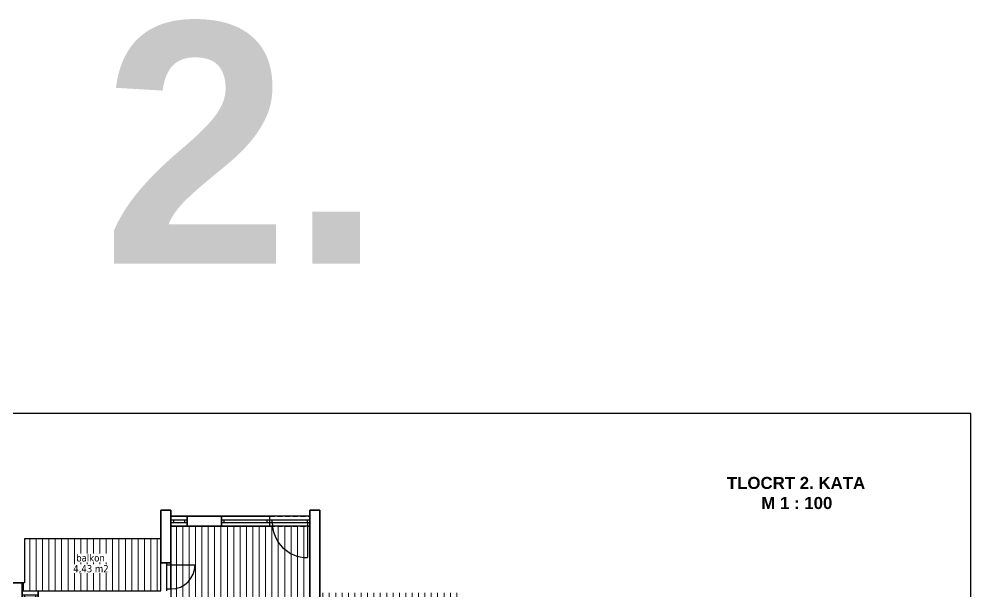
# Model space of a CAD drawing. Header units: centimetres. Extents: x 642232439 to 646206409, y 502891828 to 503284195.
# Drawn here: x 646190538 to 646192909, y 503270545 to 503271969 of the extents above; entities that cross this region are included whole.
import ezdxf

# ---------------------------------------------------------------- set-up
doc = ezdxf.new("R2010")
doc.units = ezdxf.units.CM
doc.linetypes.add('HIDDENX2', pattern=[19.05, 12.7, -6.35])
for name, color, linetype, lineweight in [('.ETAZA_12_ST10', 200, 'Continuous', 13), ('_POVRŠINA', 255, 'Continuous', 5), ('SASTAVNICA', 7, 'Continuous', 0), ('TP_01 - 0.35', 1, 'Continuous', 35), ('TP_07 - 0.20', 7, 'Continuous', 20)]:
    doc.layers.add(name, color=color, linetype=linetype, lineweight=lineweight)
doc.layers.add('_POLILINE_ET', color=4, linetype='Continuous', plot=False)
doc.layers.add('SAST_Linija sastavnice', color=3, linetype='Continuous', plot=False)
for name, color, linetype in [('TP_Hidden', 8, 'HIDDENX2'), ('TP_Kotiranje', 3, 'Continuous'), ('TP_Otvori', 8, 'Continuous'), ('TP_Otvori.block', 8, 'Continuous')]:
    doc.layers.add(name, color=color, linetype=linetype)
doc.styles.add('Kota', font='arialbd.ttf')
doc.styles.add('tahoma10', font='tahoma.ttf', dxfattribs={"height": 2})

# ---------------------------------------------------------------- blocks, each defined once
blk = doc.blocks.new('*U527')
at = {"layer": 'TP_01 - 0.35'}
for p, q in [((0, 0), (0, -30)), ((48, 0), (48, -30))]:
    blk.add_line(p, q, dxfattribs=at)
at = {"layer": 'TP_Otvori'}
for p, q in [((0, 0), (48, 0)), ((0, -11.3), (48, -11.3)), ((0, -18.8), (48, -18.8)), ((7.5, -11.3), (7.5, -18.8)), ((40.5, -11.3), (40.5, -18.8)), ((0, -30), (48, -30))]:
    blk.add_line(p, q, dxfattribs=at)
blk = doc.blocks.new('*U526')
at = {"layer": 'TP_Otvori'}
for p, q in [((5, 0), (5, 60)), ((5, 0), (0, 0)), ((65, 0), (5, 0)), ((5, -10), (5, 0)), ((65, -10), (65, 0)), ((65, 0), (70, 0)), ((70, -10), (0, -10))]:
    blk.add_line(p, q, dxfattribs=at)
blk.add_arc((5, 0), 60, 0, 90, dxfattribs=at)

msp = doc.modelspace()

# ---------------------------------------------------------------- hatches: boundary and pattern name
at = {"layer": '.ETAZA_12_ST10'}
h = msp.add_hatch(dxfattribs=at)
h.set_pattern_fill('ANSI31', color=256, scale=5, angle=45)
h.set_pattern_definition([(90, (643183442.702, 503085608.108), (-15.875, 3e-15), [])])
h.paths.add_polyline_path([(646191287.38, 503270410.48), (646191287.38, 503269970.48), (646191459.38, 503269970.48), (646191459.38, 503270111.48), (646191359.38, 503270111.48), (646191359.38, 503270136.48), (646191632.38, 503270136.48), (646191632.38, 503270410.48)])
h.paths.add_polyline_path([(646191287.38, 503270540.48), (646191287.38, 503270435.48), (646191632.38, 503270435.48), (646191632.38, 503270540.48)])
h.paths.add_polyline_path([(646190551.38, 503270675.28), (646190551.38, 503270565.28), (646190545.38, 503270565.28), (646190545.38, 503270545.28), (646190891.38, 503270545.28), (646190891.38, 503270675.28)], flags=17)
h.paths.add_polyline_path([(646190545.38, 503270520.28), (646190545.38, 503270211.28), (646190891.38, 503270211.28), (646190891.38, 503270520.28)])
edge = h.paths.add_edge_path()
edge.add_line((646190801.38, 503270201.28), (646190801.38, 503270026.28))
edge.add_line((646190801.38, 503270026.28), (646190891.38, 503270026.28))
edge.add_line((646190891.38, 503270026.28), (646190891.38, 503270086.28))
edge.add_line((646190891.38, 503270086.28), (646190916.38, 503270086.28))
edge.add_line((646190916.38, 503270086.28), (646190916.38, 503270066.28))
edge.add_line((646190916.38, 503270066.28), (646190976.38, 503270066.28))
edge.add_line((646190976.38, 503270066.28), (646190976.38, 503270026.28))
edge.add_line((646190976.38, 503270026.28), (646191262.38, 503270026.28))
edge.add_line((646191262.38, 503270026.28), (646191262.38, 503270201.28))
edge.add_line((646191262.38, 503270201.28), (646190801.38, 503270201.28))
edge.add_line((646190916.38, 503270706.28), (646190916.38, 503270211.28))
edge.add_line((646190916.38, 503270211.28), (646191262.38, 503270211.28))
edge.add_line((646191262.38, 503270211.28), (646191262.38, 503270706.28))
edge.add_line((646191262.38, 503270706.28), (646190916.38, 503270706.28))
edge.add_line((646190627.38, 503270201.28), (646190627.38, 503270168.28))
edge.add_line((646190627.38, 503270168.28), (646190545.38, 503270168.28))
edge.add_line((646190545.38, 503270168.28), (646190545.38, 503270026.28))
edge.add_line((646190545.38, 503270026.28), (646190791.38, 503270026.28))
edge.add_line((646190791.38, 503270026.28), (646190791.38, 503270201.28))
edge.add_line((646190791.38, 503270201.28), (646190627.38, 503270201.28))

# ---------------------------------------------------------------- linework, layer by layer
at = {"layer": '_POLILINE_ET'}
for points in [[(646190916.38, 503270706.28), (646190916.38, 503270211.28), (646191262.38, 503270211.28), (646191262.38, 503270706.28), (646190916.38, 503270706.28)], [(646190551.38, 503270675.28), (646190551.38, 503270565.28), (646190545.38, 503270565.28), (646190545.38, 503270545.28), (646190891.38, 503270545.28), (646190891.38, 503270675.28), (646190551.38, 503270675.28)]]:
    msp.add_lwpolyline(points, dxfattribs=at)
at = {"layer": 'SAST_Linija sastavnice'}
msp.add_lwpolyline([(646192908.92, 503270987.07), (646189010.92, 503270987.07), (646189010.92, 503268121.07), (646192908.92, 503268121.07)], close=True, dxfattribs=at)
at = {"layer": 'TP_01 - 0.35'}
for p, q in [((646190891.38, 503270615.28), (646190891.38, 503270746.28)), ((646190891.38, 503270746.28), (646190916.38, 503270746.28)), ((646190916.38, 503270615.28), (646190916.38, 503270746.28)), ((646191262.38, 503270746.28), (646191262.38, 503270211.28)), ((646191262.38, 503270746.28), (646191287.38, 503270746.28)), ((646191287.38, 503270746.28), (646191287.38, 503270435.48)), ((646190956.38, 503270731.28), (646191042.38, 503270731.28)), ((646190956.38, 503270706.28), (646190956.38, 503270731.28)), ((646191042.38, 503270731.28), (646191042.38, 503270706.28)), ((646190956.38, 503270706.28), (646191042.38, 503270706.28)), ((646190891.38, 503270615.28), (646190916.38, 503270615.28)), ((646190545.38, 503270565.28), (646190520.38, 503270565.28)), ((646190545.38, 503270565.28), (646190545.38, 503270211.28))]:
    msp.add_line(p, q, dxfattribs=at)
at = {"layer": 'TP_07 - 0.20'}
for p, q in [((646190551.38, 503270675.28), (646190891.38, 503270675.28)), ((646190551.38, 503270565.28), (646190551.38, 503270675.28)), ((646190551.38, 503270565.28), (646190545.38, 503270565.28))]:
    msp.add_line(p, q, dxfattribs=at)
at = {"layer": 'TP_Hidden'}
for p, q in [((646191162.38, 503270731.28), (646191262.38, 503270731.28)), ((646191162.38, 503270706.28), (646191262.38, 503270706.28)), ((646190891.38, 503270545.28), (646190891.38, 503270615.28))]:
    msp.add_line(p, q, dxfattribs=at)
at = {"layer": 'TP_Otvori'}
for p, q in [((646191042.38, 503270731.28), (646191162.38, 503270731.28)), ((646191042.38, 503270721.91), (646191162.38, 503270721.91)), ((646191048.63, 503270715.66), (646191048.63, 503270721.91)), ((646191156.13, 503270715.66), (646191156.13, 503270721.91)), ((646191162.38, 503270706.28), (646191162.38, 503270731.28)), ((646191162.38, 503270721.91), (646191262.38, 503270721.91)), ((646191168.63, 503270715.66), (646191168.63, 503270721.91)), ((646191256.13, 503270715.66), (646191256.13, 503270721.91)), ((646191042.38, 503270715.66), (646191162.38, 503270715.66)), ((646191042.38, 503270706.28), (646191162.38, 503270706.28)), ((646191162.38, 503270715.66), (646191262.38, 503270715.66)), ((646191256.13, 503270715.66), (646191256.13, 503270628.16))]:
    msp.add_line(p, q, dxfattribs=at)
msp.add_arc((646191256.13, 503270715.66), 87.5, 180, 270, dxfattribs=at)

# ---------------------------------------------------------------- block references
at = {"layer": 'TP_Otvori.block', "xscale": 0.8333333856529689, "yscale": 0.8333333856529689, "zscale": 0.8333333856529689}
for p in [(646190916.38, 503270731.28), (646190545.38, 503270545.28)]:
    msp.add_blockref('*U527', p, dxfattribs=at)
at = {"layer": 'TP_Otvori.block', "rotation": 270}
msp.add_blockref('*U526', (646190916.38, 503270615.28), dxfattribs=at)

# ---------------------------------------------------------------- texts
at = {"layer": 'SASTAVNICA', "insert": (646192267.96, 503270829.15), "char_height": 30, "attachment_point": 1, "style": 'Kota'}
msp.add_mtext_dynamic_manual_height_columns('\\pi32.9167;TLOCRT 2. KATA\\P\\pi118.67046;M 1 : 100', width=409.3395, gutter_width=125, heights=[0], dxfattribs=at)
at = {"layer": 'TP_Kotiranje', "insert": (646190745.48, 503271959.69), "char_height": 600, "attachment_point": 1, "style": 'Kota'}
msp.add_mtext_dynamic_manual_height_columns('2.', width=868.7781, gutter_width=125, heights=[0], dxfattribs=at)

# ---------------------------------------------------------------- next in the draw order: texts
at = {"layer": '_POVRŠINA', "insert": (646190672.91, 503270609.6), "char_height": 18, "attachment_point": 1, "style": 'tahoma10', "bg_fill": 3, "box_fill_scale": 1.1, "bg_fill_color": 256, "bg_fill_transparency": 0}
msp.add_mtext_dynamic_manual_height_columns('\\pt90;4,43 m2', width=93.8828, gutter_width=10, heights=[2.54], dxfattribs=at)

# ---------------------------------------------------------------- next in the draw order: texts
at = {"layer": '_POVRŠINA', "insert": (646190680.39, 503270636.62), "char_height": 18, "attachment_point": 1, "style": 'tahoma10', "bg_fill": 3, "box_fill_scale": 1.1, "bg_fill_color": 256, "bg_fill_transparency": 0}
msp.add_mtext_dynamic_manual_height_columns('\\pt90;balkon', width=74.5719, gutter_width=10, heights=[2.54], dxfattribs=at)

# ---------------------------------------------------------------- next in the draw order: linework, layer by layer
at = {"layer": '_POLILINE_ET'}
msp.add_lwpolyline([(646191287.38, 503270540.48), (646191287.38, 503270746.28), (646191262.38, 503270746.28), (646191262.38, 503270731.28), (646190916.38, 503270731.28), (646190916.38, 503270746.28), (646190891.38, 503270746.28), (646190891.38, 503270675.28), (646190551.38, 503270675.28), (646190551.38, 503270565.28), (646190520.38, 503270565.28)], dxfattribs=at)

doc.saveas('drawing.dxf')
